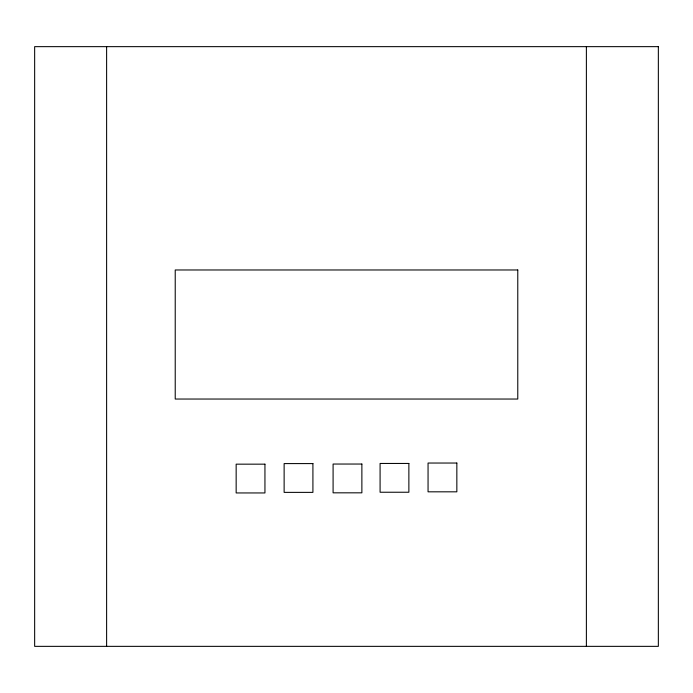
<?xml version="1.0" encoding="UTF-8"?>
<svg xmlns="http://www.w3.org/2000/svg" width="693" height="693" viewBox="0 0 693 693"><rect width="100%" height="100%" fill="white"/><g stroke="black" fill="none" stroke-linecap="round" stroke-linejoin="round"><path stroke-width="1.04" d="M586.382 46.648L586.382 646.352M106.618 46.648L106.618 646.352M658.35 46.648L34.65 46.648L34.65 646.352L658.35 646.352L658.35 46.648M517.775 269.975L175.225 269.975L175.225 399.038L517.775 399.038L517.775 269.975M456.843 463.037L428.057 463.037L428.057 491.822L456.843 491.822L456.843 463.037M408.87 463.452L380.085 463.452L380.085 492.238L408.87 492.238L408.87 463.452M312.915 463.591L284.13 463.591L284.13 492.376L312.915 492.376L312.915 463.591M361.876 464.041L333.09 464.041L333.09 492.827L361.876 492.827L361.876 464.041M264.943 464.163L236.157 464.163L236.157 492.948L264.943 492.948L264.943 464.163"/></g></svg>
